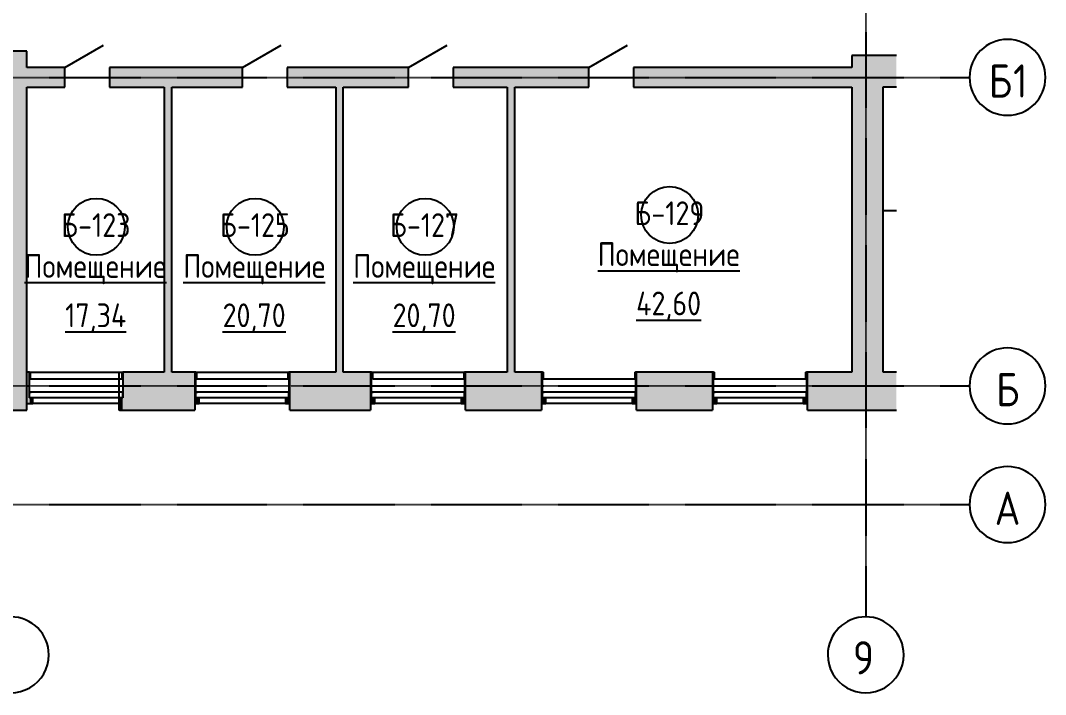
# Model space of a CAD drawing. Extents: x -4056 to 455774, y -7500 to 28668.
# Drawn here: x 81559 to 103141, y -3216 to 10983 of the extents above; entities that cross this region are included whole.
import ezdxf

# ---------------------------------------------------------------- set-up
doc = ezdxf.new("R2010")
doc.units = 0
doc.linetypes.add('ADSK_ЛИНИЯ_СЕТКИ', pattern=[21, 12, -3, 3, -3])
for name, color, linetype in [('ДВЕРИ', 7, 'CONTINUOUS'), ('КАРКАС_ИМПОСТ', 7, 'CONTINUOUS'), ('МАРКИ_ПОМЕЩЕНИЙ', 7, 'CONTINUOUS'), ('ОКНА', 7, 'CONTINUOUS'), ('ОСИ', 7, 'CONTINUOUS'), ('ПАНЕЛЬ', 7, 'CONTINUOUS'), ('ПЕРЕКРЫТИЯ', 7, 'CONTINUOUS'), ('СТЕНЫ', 7, 'CONTINUOUS'), ('СТЕНЫ_РАЗРЕЗ', 7, 'CONTINUOUS')]:
    doc.layers.add(name, color=color, linetype=linetype)
doc.styles.add('GOST_COMMON', font='GOST Common.ttf', dxfattribs={"width": 0.9, "height": 500})
doc.styles.add('GOST_COMMON_1', font='GOST Common.ttf', dxfattribs={"width": 0.9, "height": 700})

# ---------------------------------------------------------------- blocks, each defined once
blk = doc.blocks.new('*U83')
at = {"layer": 'СТЕНЫ'}
for points in [[(80030.948367, 2775.135494), (80030.948367, 3575.135494), (81695.948367, 2775.135494)], [(81695.948367, 2775.135494), (80030.948367, 3575.135494), (81695.948367, 3575.135494)], [(83710.948367, 2775.135494), (83710.948367, 3575.135494), (84162.513602, 2775.135494)], [(84162.513602, 2775.135494), (83710.948367, 3575.135494), (84162.513602, 3575.135494)], [(84162.513602, 2775.135494), (84162.513602, 3575.135494), (85230.948367, 2775.135494)], [(85230.948367, 2775.135494), (84162.513602, 3575.135494), (85230.948367, 3575.135494)], [(87230.948367, 2775.135494), (87230.948367, 3575.135494), (87330.050227, 2775.135494)], [(87330.050227, 2775.135494), (87230.948367, 3575.135494), (87330.050227, 3575.135494)], [(87330.050227, 2775.135494), (87330.050227, 3575.135494), (88930.948367, 2775.135494)], [(88930.948367, 2775.135494), (87330.050227, 3575.135494), (88930.948367, 3575.135494)], [(90930.948367, 2775.135494), (90930.948367, 3575.135494), (92530.948367, 2775.135494)], [(92530.948367, 2775.135494), (90930.948367, 3575.135494), (92530.948367, 3575.135494)], [(94530.948367, 2775.135494), (94530.948367, 3575.135494), (96130.948367, 2775.135494)], [(96130.948367, 2775.135494), (94530.948367, 3575.135494), (96130.948367, 3575.135494)], [(98130.948367, 2775.135494), (98130.948367, 3575.135494), (100000.196727, 2775.135494)], [(100000.196727, 2775.135494), (98130.948367, 3575.135494), (100000.196727, 3575.135494)], [(83640.948367, 2775.135494), (83640.948367, 3035.135494), (83710.948367, 2775.135494)], [(83710.948367, 2775.135494), (83640.948367, 3035.135494), (83710.948367, 3035.135494)]]:
    blk.add_solid(points, dxfattribs=at)
blk = doc.blocks.new('*U92')
at = {"layer": 'СТЕНЫ'}
for points in [[(99065.948367, 3575.135494), (99065.948367, 9585.135494), (99725.948367, 3575.135494)], [(99725.948367, 3575.135494), (99065.948367, 9585.135494), (99725.948367, 9585.135494)]]:
    blk.add_solid(points, dxfattribs=at)
blk = doc.blocks.new('*U93')
at = {"layer": 'СТЕНЫ'}
for points in [[(99065.948367, 9585.135494), (99065.948367, 10245.135494), (99725.948367, 9585.135494)], [(99725.948367, 9585.135494), (99065.948367, 10245.135494), (99725.948367, 10245.135494)], [(99725.948367, 9585.135494), (99725.948367, 10245.135494), (100000.196727, 9585.135494)], [(100000.196727, 9585.135494), (99725.948367, 10245.135494), (100000.196727, 10245.135494)]]:
    blk.add_solid(points, dxfattribs=at)
blk = doc.blocks.new('*U101')
at = {"layer": 'СТЕНЫ'}
for points in [[(96130.948367, 2915.135494), (96130.948367, 3575.135494), (96150.948367, 2915.135494)], [(96150.948367, 2915.135494), (96130.948367, 3575.135494), (96150.948367, 3575.135494)], [(98110.948367, 2915.135494), (98110.948367, 3575.135494), (98130.948367, 2915.135494)], [(98130.948367, 2915.135494), (98110.948367, 3575.135494), (98130.948367, 3575.135494)], [(96150.948367, 2915.135494), (96150.948367, 3035.135494), (96220.948367, 2915.135494)], [(96220.948367, 2915.135494), (96150.948367, 3035.135494), (96220.948367, 3035.135494)], [(98040.948367, 2915.135494), (98040.948367, 3035.135494), (98110.948367, 2915.135494)], [(98110.948367, 2915.135494), (98040.948367, 3035.135494), (98110.948367, 3035.135494)]]:
    blk.add_solid(points, dxfattribs=at)
blk = doc.blocks.new('*U102')
at = {"layer": 'СТЕНЫ'}
for points in [[(92530.948367, 2915.135494), (92530.948367, 3575.135494), (92550.948367, 2915.135494)], [(92550.948367, 2915.135494), (92530.948367, 3575.135494), (92550.948367, 3575.135494)], [(94510.948367, 2915.135494), (94510.948367, 3575.135494), (94530.948367, 2915.135494)], [(94530.948367, 2915.135494), (94510.948367, 3575.135494), (94530.948367, 3575.135494)], [(92550.948367, 2915.135494), (92550.948367, 3035.135494), (92620.948367, 2915.135494)], [(92620.948367, 2915.135494), (92550.948367, 3035.135494), (92620.948367, 3035.135494)], [(94440.948367, 2915.135494), (94440.948367, 3035.135494), (94510.948367, 2915.135494)], [(94510.948367, 2915.135494), (94440.948367, 3035.135494), (94510.948367, 3035.135494)]]:
    blk.add_solid(points, dxfattribs=at)
blk = doc.blocks.new('*U103')
at = {"layer": 'СТЕНЫ'}
for points in [[(88930.948367, 2915.135494), (88930.948367, 3575.135494), (88950.948367, 2915.135494)], [(88950.948367, 2915.135494), (88930.948367, 3575.135494), (88950.948367, 3575.135494)], [(90910.948367, 2915.135494), (90910.948367, 3575.135494), (90930.948367, 2915.135494)], [(90930.948367, 2915.135494), (90910.948367, 3575.135494), (90930.948367, 3575.135494)], [(88950.948367, 2915.135494), (88950.948367, 3035.135494), (89020.948367, 2915.135494)], [(89020.948367, 2915.135494), (88950.948367, 3035.135494), (89020.948367, 3035.135494)], [(90840.948367, 2915.135494), (90840.948367, 3035.135494), (90910.948367, 2915.135494)], [(90910.948367, 2915.135494), (90840.948367, 3035.135494), (90910.948367, 3035.135494)]]:
    blk.add_solid(points, dxfattribs=at)
blk = doc.blocks.new('*U104')
at = {"layer": 'СТЕНЫ'}
for points in [[(85230.948367, 2915.135494), (85230.948367, 3575.135494), (85250.948367, 2915.135494)], [(85250.948367, 2915.135494), (85230.948367, 3575.135494), (85250.948367, 3575.135494)], [(87210.948367, 2915.135494), (87210.948367, 3575.135494), (87230.948367, 2915.135494)], [(87230.948367, 2915.135494), (87210.948367, 3575.135494), (87230.948367, 3575.135494)], [(85250.948367, 2915.135494), (85250.948367, 3035.135494), (85320.948367, 2915.135494)], [(85320.948367, 2915.135494), (85250.948367, 3035.135494), (85320.948367, 3035.135494)], [(87140.948367, 2915.135494), (87140.948367, 3035.135494), (87210.948367, 2915.135494)], [(87210.948367, 2915.135494), (87140.948367, 3035.135494), (87210.948367, 3035.135494)]]:
    blk.add_solid(points, dxfattribs=at)
blk = doc.blocks.new('*U105')
at = {"layer": 'СТЕНЫ'}
for points in [[(81695.948367, 2915.135494), (81695.948367, 3575.135494), (81750.948367, 2915.135494)], [(81750.948367, 2915.135494), (81695.948367, 3575.135494), (81750.948367, 3575.135494)], [(81750.948367, 2915.135494), (81750.948367, 3035.135494), (81820.948367, 2915.135494)], [(81820.948367, 2915.135494), (81750.948367, 3035.135494), (81820.948367, 3035.135494)]]:
    blk.add_solid(points, dxfattribs=at)
blk = doc.blocks.new('*U123')
at = {"layer": 'СТЕНЫ'}
for points in [[(81695.948367, 9575.135494), (81695.948367, 9995.135494), (82490.948367, 9575.135494)], [(82490.948367, 9575.135494), (81695.948367, 9995.135494), (82490.948367, 9995.135494)], [(83430.948367, 9575.135494), (83430.948367, 9995.135494), (84745.948367, 9575.135494)], [(84745.948367, 9575.135494), (83430.948367, 9995.135494), (84745.948367, 9995.135494)], [(84745.948367, 9575.135494), (84745.948367, 9995.135494), (86230.948367, 9575.135494)], [(86230.948367, 9575.135494), (84745.948367, 9995.135494), (86230.948367, 9995.135494)], [(87170.948367, 9575.135494), (87170.948367, 9995.135494), (87330.050227, 9575.135494)], [(87330.050227, 9575.135494), (87170.948367, 9995.135494), (87330.050227, 9995.135494)], [(87330.050227, 9575.135494), (87330.050227, 9995.135494), (88195.948367, 9575.135494)], [(88195.948367, 9575.135494), (87330.050227, 9995.135494), (88195.948367, 9995.135494)], [(88195.948367, 9575.135494), (88195.948367, 9995.135494), (89727.753652, 9575.135494)], [(89727.753652, 9575.135494), (88195.948367, 9995.135494), (89727.753652, 9995.135494)], [(90667.753652, 9575.135494), (90667.753652, 9995.135494), (91965.948367, 9575.135494)], [(91965.948367, 9575.135494), (90667.753652, 9995.135494), (91965.948367, 9995.135494)], [(91965.948367, 9575.135494), (91965.948367, 9995.135494), (93524.558937, 9575.135494)], [(93524.558937, 9575.135494), (91965.948367, 9995.135494), (93524.558937, 9995.135494)], [(94464.558937, 9575.135494), (94464.558937, 9995.135494), (99065.948367, 9575.135494)], [(99065.948367, 9575.135494), (94464.558937, 9995.135494), (99065.948367, 9995.135494)]]:
    blk.add_solid(points, dxfattribs=at)
blk = doc.blocks.new('*U131')
at = {"layer": 'СТЕНЫ'}
for points in [[(81015.948367, 3575.135494), (81015.948367, 10339.883239), (81695.948367, 3575.135494)], [(81695.948367, 3575.135494), (81015.948367, 10339.883239), (81695.948367, 10339.883239)]]:
    blk.add_solid(points, dxfattribs=at)
blk = doc.blocks.new('*U132')
at = {"layer": 'СТЕНЫ'}
for points in [[(91805.948367, 3575.135494), (91805.948367, 9575.135494), (91965.948367, 3575.135494)], [(91965.948367, 3575.135494), (91805.948367, 9575.135494), (91965.948367, 9575.135494)]]:
    blk.add_solid(points, dxfattribs=at)
blk = doc.blocks.new('*U133')
at = {"layer": 'СТЕНЫ'}
for points in [[(88195.948367, 3575.135494), (88195.948367, 9575.135494), (88355.948367, 3575.135494)], [(88355.948367, 3575.135494), (88195.948367, 9575.135494), (88355.948367, 9575.135494)]]:
    blk.add_solid(points, dxfattribs=at)
blk = doc.blocks.new('*U134')
at = {"layer": 'СТЕНЫ'}
for points in [[(84585.948367, 3575.135494), (84585.948367, 9575.135494), (84745.948367, 3575.135494)], [(84745.948367, 3575.135494), (84585.948367, 9575.135494), (84745.948367, 9575.135494)]]:
    blk.add_solid(points, dxfattribs=at)
blk = doc.blocks.new('ИРНИТУ-ОКНО-ГОСТ23166-99_4')
at = {"layer": 'КАРКАС_ИМПОСТ'}
for p, q in [((-1018.1, 210), (941.9, 210)), ((-1018.1, 210), (-1018.1, 90)), ((-1018.1, 210), (-983.1, 210)), ((-1018.1, 90), (941.9, 90)), ((-1018.1, 90), (-983.1, 90)), ((941.9, 210), (906.9, 210)), ((941.9, 90), (906.9, 90)), ((941.9, 210), (941.9, 90))]:
    blk.add_line(p, q, dxfattribs=at)
blk = doc.blocks.new('ИРНИТУ_ДВЕРЬ_ОДНОПОЛЬНАЯ_Д')
at = {"layer": 'ПАНЕЛЬ'}
blk.add_line((-470, 210), (344.06388, 680), dxfattribs=at)
blk = doc.blocks.new('ОСЬ_СЕТКИ_-_D8-4846-01_Б_Н')
at = {"layer": 'ОСИ'}
for start, end in [(360, 180), (180, 360)]:
    blk.add_arc((0, 0), 4, start, end, dxfattribs=at)
blk = doc.blocks.new('ADSK_МАРКА_ПОМЕЩЕНИЕ_-_НОМ')
at = {"layer": 'МАРКИ_ПОМЕЩЕНИЙ'}
blk.add_circle((0, 0), 3, dxfattribs=at)

msp = doc.modelspace()

# ---------------------------------------------------------------- linework, layer by layer
at = {"layer": 'ОСИ', "linetype": 'ADSK_ЛИНИЯ_СЕТКИ'}
for p, q in [((99355.948367, 25181.483884), (99355.948367, -1579.91409)), ((-2456.468056, 9785.135494), (101540.841937, 9785.135494)), ((-2456.468056, 3285.135494), (101540.841937, 3285.135494)), ((-2456.468056, 785.135494), (101540.841937, 785.135494))]:
    msp.add_line(p, q, dxfattribs=at)
at = {"layer": 'ПЕРЕКРЫТИЯ'}
msp.add_line((99725.948367, 6978.08594), (100000.196727, 6978.08594), dxfattribs=at)
at = {"layer": 'СТЕНЫ'}
for p, q in [((81750.948367, 3575.135494), (83710.948367, 3575.135494)), ((81770.948367, 3425.135494), (81770.948367, 3575.135494)), ((83630.948367, 3575.135494), (83630.948367, 2775.135494)), ((83690.948367, 3575.135494), (83690.948367, 3425.135494)), ((85250.948367, 3575.135494), (87210.948367, 3575.135494)), ((85270.948367, 3425.135494), (85270.948367, 3575.135494)), ((87190.948367, 3575.135494), (87190.948367, 3425.135494)), ((88950.948367, 3575.135494), (90910.948367, 3575.135494)), ((88975.948367, 3425.135494), (88975.948367, 3575.135494)), ((90895.948367, 3575.135494), (90895.948367, 3425.135494)), ((92550.948367, 3575.135494), (92570.948367, 3575.135494)), ((92570.948367, 3425.135494), (92570.948367, 3575.135494)), ((94490.948367, 3575.135494), (94510.948367, 3575.135494)), ((94490.948367, 3575.135494), (94490.948367, 3425.135494)), ((96150.948367, 3575.135494), (96170.948367, 3575.135494)), ((96170.948367, 3425.135494), (96170.948367, 3575.135494)), ((98090.948367, 3575.135494), (98110.948367, 3575.135494)), ((98090.948367, 3575.135494), (98090.948367, 3425.135494)), ((83690.948367, 3425.135494), (81770.948367, 3425.135494)), ((87190.948367, 3425.135494), (85270.948367, 3425.135494)), ((90895.948367, 3425.135494), (88975.948367, 3425.135494)), ((94490.948367, 3425.135494), (92570.948367, 3425.135494)), ((98090.948367, 3425.135494), (96170.948367, 3425.135494)), ((83630.948367, 2915.135494), (81820.948367, 2915.135494)), ((87140.948367, 2915.135494), (85320.948367, 2915.135494)), ((90840.948367, 2915.135494), (89020.948367, 2915.135494)), ((94440.948367, 2915.135494), (92620.948367, 2915.135494)), ((98040.948367, 2915.135494), (96220.948367, 2915.135494)), ((83640.948367, 2775.135494), (83630.948367, 2775.135494))]:
    msp.add_line(p, q, dxfattribs=at)
at = {"layer": 'СТЕНЫ_РАЗРЕЗ'}
for p, q in [((81695.948367, 10339.883239), (81015.948367, 10339.883239)), ((81695.948367, 9995.135494), (81695.948367, 10339.883239)), ((100000.196727, 10245.135494), (99065.948367, 10245.135494)), ((99065.948367, 10245.135494), (99065.948367, 9995.135494)), ((82490.948367, 9995.135494), (81695.948367, 9995.135494)), ((82490.948367, 9575.135494), (82490.948367, 9995.135494)), ((86230.948367, 9995.135494), (83430.948367, 9995.135494)), ((83430.948367, 9995.135494), (83430.948367, 9575.135494)), ((86230.948367, 9575.135494), (86230.948367, 9995.135494)), ((89727.753652, 9995.135494), (87170.948367, 9995.135494)), ((87170.948367, 9995.135494), (87170.948367, 9575.135494)), ((89727.753652, 9575.135494), (89727.753652, 9995.135494)), ((93524.558937, 9995.135494), (90667.753652, 9995.135494)), ((90667.753652, 9995.135494), (90667.753652, 9575.135494)), ((93524.558937, 9575.135494), (93524.558937, 9995.135494)), ((99065.948367, 9995.135494), (94464.558937, 9995.135494)), ((94464.558937, 9995.135494), (94464.558937, 9575.135494)), ((81695.948367, 9575.135494), (82490.948367, 9575.135494)), ((81695.948367, 2775.135494), (81695.948367, 9575.135494)), ((83430.948367, 9575.135494), (84585.948367, 9575.135494)), ((84585.948367, 9575.135494), (84585.948367, 3575.135494)), ((84745.948367, 9575.135494), (86230.948367, 9575.135494)), ((84745.948367, 3575.135494), (84745.948367, 9575.135494)), ((87170.948367, 9575.135494), (88195.948367, 9575.135494)), ((88195.948367, 9575.135494), (88195.948367, 3575.135494)), ((88355.948367, 9575.135494), (89727.753652, 9575.135494)), ((88355.948367, 3575.135494), (88355.948367, 9575.135494)), ((90667.753652, 9575.135494), (91805.948367, 9575.135494)), ((91805.948367, 9575.135494), (91805.948367, 3575.135494)), ((91965.948367, 9575.135494), (93524.558937, 9575.135494)), ((91965.948367, 3575.135494), (91965.948367, 9575.135494)), ((94464.558937, 9575.135494), (99065.948367, 9575.135494)), ((99065.948367, 9575.135494), (99065.948367, 3575.135494)), ((99725.948367, 3575.135494), (99725.948367, 9585.135494)), ((99725.948367, 9585.135494), (100000.196727, 9585.135494)), ((81750.948367, 3575.135494), (81695.948367, 3575.135494)), ((81750.948367, 3035.135494), (81750.948367, 3575.135494)), ((84585.948367, 3575.135494), (83710.948367, 3575.135494)), ((83710.948367, 3575.135494), (83710.948367, 3035.135494)), ((85250.948367, 3575.135494), (84745.948367, 3575.135494)), ((85230.948367, 3575.135494), (85230.948367, 2775.135494)), ((85250.948367, 3035.135494), (85250.948367, 3575.135494)), ((88195.948367, 3575.135494), (87210.948367, 3575.135494)), ((87210.948367, 3575.135494), (87210.948367, 3035.135494)), ((87230.948367, 2775.135494), (87230.948367, 3575.135494)), ((88950.948367, 3575.135494), (88355.948367, 3575.135494)), ((88930.948367, 3575.135494), (88930.948367, 2775.135494)), ((88950.948367, 3035.135494), (88950.948367, 3575.135494)), ((91805.948367, 3575.135494), (90910.948367, 3575.135494)), ((90910.948367, 3575.135494), (90910.948367, 3035.135494)), ((90930.948367, 2775.135494), (90930.948367, 3575.135494)), ((92550.948367, 3575.135494), (91965.948367, 3575.135494)), ((92530.948367, 3575.135494), (92530.948367, 2775.135494)), ((92550.948367, 3035.135494), (92550.948367, 3575.135494)), ((96150.948367, 3575.135494), (94510.948367, 3575.135494)), ((94510.948367, 3575.135494), (94510.948367, 3035.135494)), ((94530.948367, 2775.135494), (94530.948367, 3575.135494)), ((96130.948367, 3575.135494), (96130.948367, 2775.135494)), ((96150.948367, 3035.135494), (96150.948367, 3575.135494)), ((99065.948367, 3575.135494), (98110.948367, 3575.135494)), ((98110.948367, 3575.135494), (98110.948367, 3035.135494)), ((98130.948367, 2775.135494), (98130.948367, 3575.135494)), ((100000.196727, 3575.135494), (99725.948367, 3575.135494)), ((81820.948367, 3035.135494), (81750.948367, 3035.135494)), ((81820.948367, 2915.135494), (81820.948367, 3035.135494)), ((83710.948367, 3035.135494), (83640.948367, 3035.135494)), ((83640.948367, 3035.135494), (83640.948367, 2775.135494)), ((85320.948367, 3035.135494), (85250.948367, 3035.135494)), ((85320.948367, 2915.135494), (85320.948367, 3035.135494)), ((87210.948367, 3035.135494), (87140.948367, 3035.135494)), ((87140.948367, 3035.135494), (87140.948367, 2915.135494)), ((89020.948367, 3035.135494), (88950.948367, 3035.135494)), ((89020.948367, 2915.135494), (89020.948367, 3035.135494)), ((90910.948367, 3035.135494), (90840.948367, 3035.135494)), ((90840.948367, 3035.135494), (90840.948367, 2915.135494)), ((92620.948367, 3035.135494), (92550.948367, 3035.135494)), ((92620.948367, 2915.135494), (92620.948367, 3035.135494)), ((94510.948367, 3035.135494), (94440.948367, 3035.135494)), ((94440.948367, 3035.135494), (94440.948367, 2915.135494)), ((96220.948367, 3035.135494), (96150.948367, 3035.135494)), ((96220.948367, 2915.135494), (96220.948367, 3035.135494)), ((98110.948367, 3035.135494), (98040.948367, 3035.135494)), ((98040.948367, 3035.135494), (98040.948367, 2915.135494)), ((81695.948367, 2915.135494), (81820.948367, 2915.135494)), ((85230.948367, 2915.135494), (85320.948367, 2915.135494)), ((87140.948367, 2915.135494), (87230.948367, 2915.135494)), ((88930.948367, 2915.135494), (89020.948367, 2915.135494)), ((90840.948367, 2915.135494), (90930.948367, 2915.135494)), ((92530.948367, 2915.135494), (92620.948367, 2915.135494)), ((94440.948367, 2915.135494), (94530.948367, 2915.135494)), ((96130.948367, 2915.135494), (96220.948367, 2915.135494)), ((98040.948367, 2915.135494), (98130.948367, 2915.135494)), ((80030.948367, 2775.135494), (81695.948367, 2775.135494)), ((83640.948367, 2775.135494), (85230.948367, 2775.135494)), ((87230.948367, 2775.135494), (88930.948367, 2775.135494)), ((90930.948367, 2775.135494), (92530.948367, 2775.135494)), ((94530.948367, 2775.135494), (96130.948367, 2775.135494)), ((98130.948367, 2775.135494), (100000.196727, 2775.135494))]:
    msp.add_line(p, q, dxfattribs=at)

# ---------------------------------------------------------------- block references
at = {"layer": 'ДВЕРИ'}
for p in [(82960.948367, 9785.135494), (86700.948367, 9785.135494), (90197.753652, 9785.135494), (93994.558937, 9785.135494)]:
    msp.add_blockref('ИРНИТУ_ДВЕРЬ_ОДНОПОЛЬНАЯ_Д', p, dxfattribs=at)
at = {"layer": 'МАРКИ_ПОМЕЩЕНИЙ', "xscale": 200, "yscale": 200, "zscale": 200}
for p in [(95226.431938, 6886.081298), (83156.96856, 6636.199518), (86500.88915, 6636.199518), (90079.929156, 6636.199518)]:
    msp.add_blockref('ADSK_МАРКА_ПОМЕЩЕНИЕ_-_НОМ', p, dxfattribs=at)
at = {"layer": 'ОКНА', "rotation": 180}
for p in [(82692.848367, 3245.135494), (86192.848367, 3245.135494), (89892.848367, 3245.135494), (93492.848367, 3245.135494), (97092.848367, 3245.135494)]:
    msp.add_blockref('ИРНИТУ-ОКНО-ГОСТ23166-99_4', p, dxfattribs=at)
at = {"layer": 'ОСИ', "xscale": 200, "yscale": 200, "zscale": 200}
for p, rotation in [((102340.841937, 9785.135494), 270), ((102340.841937, 3285.135494), 270), ((102340.841937, 785.135494), 270), ((81355.948367, -2379.91409), 180), ((99355.948367, -2379.91409), 180)]:
    msp.add_blockref('ОСЬ_СЕТКИ_-_D8-4846-01_Б_Н', p, dxfattribs=dict(at, rotation=rotation))
at = {"layer": 'СТЕНЫ'}
for name in ['*U131', '*U93', '*U123', '*U134', '*U133', '*U132', '*U92', '*U83', '*U105', '*U104', '*U103', '*U102', '*U101']:
    msp.add_blockref(name, (0, 0), dxfattribs=at)

# ---------------------------------------------------------------- texts
at = {"layer": 'МАРКИ_ПОМЕЩЕНИЙ', "char_height": 500, "attachment_point": 1, "style": 'GOST_COMMON'}
for s, insert, width in [('\\fGOST Common|b0|i0|c204|p34|;\\W.9;Б', (94485.94275, 7172.783904), 432.91125), ('-129', (94843.13025, 7172.783904), 1443.0375), ('\\fGOST Common|b0|i0|c204|p34|;\\W.9;Б', (82416.479372, 6922.902124), 432.91125), ('-123', (82773.666872, 6922.902124), 1443.0375), ('\\fGOST Common|b0|i0|c204|p34|;\\W.9;Б', (85760.399962, 6922.902124), 432.91125), ('-125', (86117.587462, 6922.902124), 1443.0375), ('\\fGOST Common|b0|i0|c204|p34|;\\W.9;Б', (89339.439968, 6922.902124), 432.91125), ('-127', (89696.627468, 6922.902124), 1443.0375), ('\\LПомещение', (93711.94275, 6310.283904), 3751.8975), ('\\LПомещение', (81642.479372, 6060.402124), 3751.8975), ('\\LПомещение', (84986.399962, 6060.402124), 3751.8975), ('\\LПомещение', (88565.439968, 6060.402124), 3751.8975), ('\\L42,60', (94521.94275, 5272.783904), 1789.3665), ('\\L17,34', (82500.179372, 5022.902124), 1673.9235), ('\\L20,70', (85814.399962, 5022.902124), 1746.075375), ('\\L20,70', (89393.439968, 5022.902124), 1746.075375)]:
    msp.add_mtext(s, dxfattribs=dict(at, insert=insert, width=width))
at = {"layer": 'ОСИ', "char_height": 700, "attachment_point": 1, "style": 'GOST_COMMON_1'}
for s, insert, width in [('\\fGOST Common|b0|i0|c204|p34|;\\W.9;Б', (101946.226852, 10058.280013), 620.506125), ('\\fGOST Common|b0|i0|c204|p34|;\\W.9;1', (102458.195602, 10058.280013), 375.18975), ('\\fGOST Common|b0|i0|c204|p34|;\\W.9;Б', (102101.026852, 3558.280013), 620.506125), ('\\fGOST Common|b0|i0|c204|p34|;\\W.9;А', (102071.326852, 1058.280013), 692.658), ('\\fGOST Common|b0|i0|c204|p34|;\\W.9;9', (99087.080386, -2092.186505), 548.35425)]:
    msp.add_mtext(s, dxfattribs=dict(at, insert=insert, width=width))

doc.saveas('drawing.dxf')
